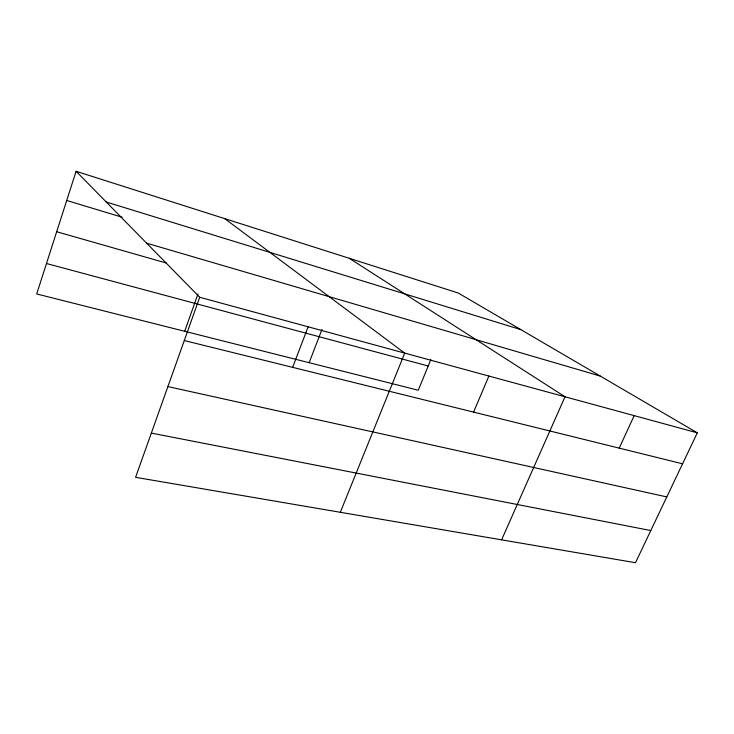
<?xml version="1.0" encoding="UTF-8"?>
<svg xmlns="http://www.w3.org/2000/svg" width="734" height="734" viewBox="0 0 734 734"><rect width="100%" height="100%" fill="white"/><g stroke="black" fill="none" stroke-linecap="round" stroke-linejoin="round"><path stroke-width="1.1" d="M76.097 171.288L199.712 297.261L135.588 477.32L635.497 562.712L697.3 432.831L458.218 293.004L76.097 171.288L36.7 293.949L418.27 390.231L430.812 359.706M184.684 331.291L197.969 293.903M292.655 367.349L308.124 326.804M309.152 362.697L321.951 329.438M340.31 512.295L404.718 353.118L224.732 218.631M473.577 412.104L488.89 376.047M501.597 539.839L565.015 396.782L349.32 258.313M619.212 448.135L634.176 415.627M151.342 433.088L650.801 530.554M167.903 386.589L666.802 496.927M184.298 340.548L682.556 463.805M46.481 263.515L428.216 366.009M199.712 297.261L697.3 432.831M56.683 231.733L166.6 263.121M146.644 243.183L600.229 376.056M66.721 200.483L122.101 217.227M106.237 202.006L520.837 329.621"/></g></svg>
